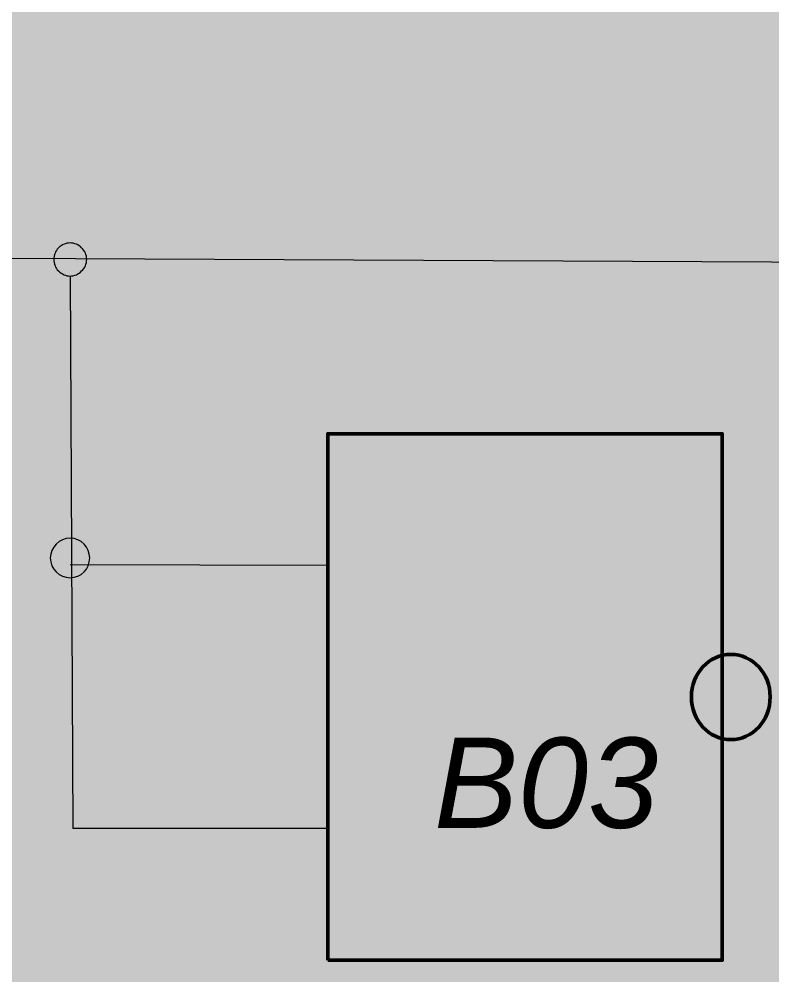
# Model space of a CAD drawing. Header units: millimetres. Extents: x 0 to 209, y 3 to 297.
# Drawn here: x 45.82 to 74.65, y 223.83 to 260.42 of the extents above; entities that cross this region are included whole.
import ezdxf

# ---------------------------------------------------------------- set-up
doc = ezdxf.new("R2010")
doc.units = ezdxf.units.MM
doc.header["$MEASUREMENT"] = 0
doc.layers.get('0').update_dxf_attribs({"linetype": 'CONTINUOUS'})
doc.styles.add('Arial$201', font='ariali.ttf', dxfattribs={"oblique": 15, "height": 6.046377})

msp = doc.modelspace()

# ---------------------------------------------------------------- hatches: boundary and pattern name
at = {"true_color": 0xffffff}
for points in [[(-0.131, 297.01), (-0.131, 2.547), (208.442, 2.547), (208.442, 297.01)], [(-0.131, 297.01), (-0.131, 2.547), (208.442, 2.547), (208.442, 297.01)], [(57.643, 244.551), (57.643, 224.391), (72.75, 224.391), (72.75, 244.551)]]:
    msp.add_hatch(color=0, dxfattribs=at).paths.add_polyline_path(points)
at = {"true_color": 0x000007}
h = msp.add_hatch(color=0, dxfattribs=at)
edge = h.paths.add_edge_path()
edge.add_spline(control_points=[(48.407, 251.227), (48.407, 251.145), (48.391, 251.063), (48.358, 250.981), (48.358, 250.981), (48.325, 250.899), (48.276, 250.834), (48.211, 250.784), (48.211, 250.784), (48.161, 250.719), (48.096, 250.67), (48.014, 250.637), (48.014, 250.637), (47.932, 250.604), (47.85, 250.587), (47.768, 250.587), (47.768, 250.587), (47.686, 250.587), (47.604, 250.604), (47.538, 250.637), (47.538, 250.637), (47.456, 250.67), (47.39, 250.719), (47.325, 250.784), (47.325, 250.784), (47.259, 250.834), (47.226, 250.899), (47.193, 250.981), (47.193, 250.981), (47.161, 251.063), (47.144, 251.145), (47.144, 251.227), (47.144, 251.227), (47.144, 251.309), (47.161, 251.391), (47.193, 251.457), (47.193, 251.457), (47.226, 251.539), (47.259, 251.605), (47.325, 251.67), (47.325, 251.67), (47.39, 251.736), (47.456, 251.769), (47.538, 251.801), (47.538, 251.801), (47.604, 251.834), (47.686, 251.851), (47.768, 251.851), (47.768, 251.851), (47.85, 251.851), (47.932, 251.834), (48.014, 251.801), (48.014, 251.801), (48.096, 251.769), (48.161, 251.736), (48.211, 251.67), (48.211, 251.67), (48.276, 251.605), (48.325, 251.539), (48.358, 251.457), (48.358, 251.457), (48.391, 251.391), (48.407, 251.309), (48.407, 251.227)], knot_values=[0, 0, 0, 0, 0.015625, 0.015625, 0.015625, 0.015625, 0.03125, 0.03125, 0.03125, 0.03125, 0.046875, 0.046875, 0.046875, 0.046875, 0.0625, 0.0625, 0.0625, 0.0625, 0.078125, 0.078125, 0.078125, 0.078125, 0.09375, 0.09375, 0.09375, 0.09375, 0.109375, 0.109375, 0.109375, 0.109375, 0.125, 0.125, 0.125, 0.125, 0.140625, 0.140625, 0.140625, 0.140625, 0.15625, 0.15625, 0.15625, 0.15625, 0.171875, 0.171875, 0.171875, 0.171875, 0.1875, 0.1875, 0.1875, 0.1875, 0.203125, 0.203125, 0.203125, 0.203125, 0.21875, 0.21875, 0.21875, 0.21875, 0.234375, 0.234375, 0.234375, 0.234375, 1, 1, 1, 1], degree=3, periodic=0)
h = msp.add_hatch(color=0, dxfattribs=at)
edge = h.paths.add_edge_path()
edge.add_spline(control_points=[(65.762, 239.367), (65.598, 239.236), (65.467, 239.138), (65.352, 239.088), (65.352, 239.088), (65.238, 239.039), (65.106, 239.023), (64.959, 239.023), (64.959, 239.023), (64.696, 239.023), (64.483, 239.088), (64.335, 239.253), (64.335, 239.253), (64.171, 239.4), (64.089, 239.597), (64.089, 239.827), (64.089, 239.827), (64.089, 239.991), (64.122, 240.122), (64.171, 240.237), (64.171, 240.237), (64.237, 240.352), (64.319, 240.45), (64.45, 240.548), (64.45, 240.548), (64.532, 240.63), (64.663, 240.696), (64.844, 240.778), (64.844, 240.778), (64.778, 240.926), (64.729, 241.024), (64.729, 241.09), (64.729, 241.09), (64.696, 241.155), (64.696, 241.237), (64.696, 241.319), (64.696, 241.319), (64.696, 241.434), (64.729, 241.533), (64.778, 241.647), (64.778, 241.647), (64.844, 241.762), (64.942, 241.861), (65.041, 241.926), (65.041, 241.926), (65.156, 241.992), (65.287, 242.025), (65.418, 242.025), (65.418, 242.025), (65.598, 242.025), (65.746, 241.959), (65.861, 241.861), (65.861, 241.861), (65.976, 241.746), (66.041, 241.615), (66.041, 241.467), (66.041, 241.467), (66.041, 241.336), (65.992, 241.205), (65.894, 241.073), (65.894, 241.073), (65.795, 240.942), (65.598, 240.811), (65.32, 240.663), (65.32, 240.663), (65.484, 240.352), (65.648, 240.106), (65.812, 239.909), (65.812, 239.909), (65.91, 240.023), (65.992, 240.155), (66.091, 240.319)], knot_values=[0, 0, 0, 0, 0.013889, 0.013889, 0.013889, 0.013889, 0.027778, 0.027778, 0.027778, 0.027778, 0.041667, 0.041667, 0.041667, 0.041667, 0.055556, 0.055556, 0.055556, 0.055556, 0.069444, 0.069444, 0.069444, 0.069444, 0.083333, 0.083333, 0.083333, 0.083333, 0.097222, 0.097222, 0.097222, 0.097222, 0.111111, 0.111111, 0.111111, 0.111111, 0.125, 0.125, 0.125, 0.125, 0.138889, 0.138889, 0.138889, 0.138889, 0.152778, 0.152778, 0.152778, 0.152778, 0.166667, 0.166667, 0.166667, 0.166667, 0.180556, 0.180556, 0.180556, 0.180556, 0.194444, 0.194444, 0.194444, 0.194444, 0.208333, 0.208333, 0.208333, 0.208333, 0.222222, 0.222222, 0.222222, 0.222222, 0.236111, 0.236111, 0.236111, 0.236111, 1, 1, 1, 1], degree=3, periodic=0)
edge.add_line((66.091, 240.319), (66.402, 240.155))
edge.add_spline(control_points=[(66.402, 240.155), (66.304, 239.974), (66.189, 239.794), (66.041, 239.63), (66.041, 239.63), (66.123, 239.515), (66.238, 239.384), (66.369, 239.236)], knot_values=[0, 0, 0, 0, 0.125, 0.125, 0.125, 0.125, 1, 1, 1, 1], degree=3, periodic=0)
edge.add_line((66.369, 239.236), (66.107, 239.006))
edge.add_spline(control_points=[(66.107, 239.006), (65.959, 239.121), (65.861, 239.253), (65.762, 239.367)], knot_values=[0, 0, 0, 0, 1, 1, 1, 1], degree=3, periodic=0)
edge = h.paths.add_edge_path()
edge.add_spline(control_points=[(65.188, 240.942), (65.385, 241.041), (65.516, 241.139), (65.598, 241.237), (65.598, 241.237), (65.664, 241.303), (65.68, 241.385), (65.68, 241.451), (65.68, 241.451), (65.68, 241.533), (65.664, 241.598), (65.598, 241.647), (65.598, 241.647), (65.549, 241.697), (65.484, 241.729), (65.418, 241.729), (65.418, 241.729), (65.32, 241.729), (65.238, 241.697), (65.172, 241.615), (65.172, 241.615), (65.106, 241.549), (65.057, 241.451), (65.057, 241.352), (65.057, 241.352), (65.057, 241.237), (65.106, 241.09), (65.188, 240.942)], knot_values=[0, 0, 0, 0, 0.035714, 0.035714, 0.035714, 0.035714, 0.071429, 0.071429, 0.071429, 0.071429, 0.107143, 0.107143, 0.107143, 0.107143, 0.142857, 0.142857, 0.142857, 0.142857, 0.178571, 0.178571, 0.178571, 0.178571, 0.214286, 0.214286, 0.214286, 0.214286, 1, 1, 1, 1], degree=3, periodic=0)
edge = h.paths.add_edge_path()
edge.add_spline(control_points=[(65.566, 239.63), (65.32, 239.958), (65.123, 240.253), (64.992, 240.499), (64.992, 240.499), (64.811, 240.417), (64.68, 240.335), (64.614, 240.253), (64.614, 240.253), (64.499, 240.155), (64.45, 240.023), (64.45, 239.876), (64.45, 239.876), (64.45, 239.728), (64.499, 239.597), (64.598, 239.499), (64.598, 239.499), (64.696, 239.384), (64.827, 239.335), (64.975, 239.335), (64.975, 239.335), (65.172, 239.335), (65.369, 239.433), (65.566, 239.63)], knot_values=[0, 0, 0, 0, 0.041667, 0.041667, 0.041667, 0.041667, 0.083333, 0.083333, 0.083333, 0.083333, 0.125, 0.125, 0.125, 0.125, 0.166667, 0.166667, 0.166667, 0.166667, 0.208333, 0.208333, 0.208333, 0.208333, 1, 1, 1, 1], degree=3, periodic=0)
h = msp.add_hatch(color=0, dxfattribs=at)
edge = h.paths.add_edge_path()
edge.add_spline(control_points=[(47.013, 239.794), (47.013, 240.204), (47.358, 240.548), (47.768, 240.548), (47.768, 240.548), (48.194, 240.548), (48.522, 240.204), (48.522, 239.794), (48.522, 239.794), (48.522, 239.367), (48.194, 239.039), (47.768, 239.039), (47.768, 239.039), (47.358, 239.039), (47.013, 239.367), (47.013, 239.794)], knot_values=[0, 0, 0, 0, 0.0625, 0.0625, 0.0625, 0.0625, 0.125, 0.125, 0.125, 0.125, 0.1875, 0.1875, 0.1875, 0.1875, 1, 1, 1, 1], degree=3, periodic=0)
at = {"true_color": 0xffffff}
h = msp.add_hatch(color=0, dxfattribs=at)
edge = h.paths.add_edge_path()
edge.add_spline(control_points=[(71.569, 234.479), (71.569, 233.56), (72.242, 232.839), (73.079, 232.839), (73.079, 232.839), (73.915, 232.839), (74.588, 233.56), (74.588, 234.479), (74.588, 234.479), (74.588, 235.381), (73.915, 236.103), (73.079, 236.103), (73.079, 236.103), (72.242, 236.103), (71.569, 235.381), (71.569, 234.479)], knot_values=[0, 0, 0, 0, 0.0625, 0.0625, 0.0625, 0.0625, 0.125, 0.125, 0.125, 0.125, 0.1875, 0.1875, 0.1875, 0.1875, 1, 1, 1, 1], degree=3, periodic=0)

# ---------------------------------------------------------------- linework, layer by layer
at = {"color": 0, "linetype": 'Continuous', "lineweight": 20, "true_color": 0x000007}
for points in [[(37.286, 251.309), (82.642, 251.096), (82.642, 251.096)], [(47.768, 250.587), (47.882, 229.443), (47.882, 229.443)], [(47.768, 239.548), (57.708, 239.515), (57.708, 239.515)], [(57.708, 229.443), (47.882, 229.443), (47.882, 229.443)]]:
    msp.add_lwpolyline(points, dxfattribs=at)
at = {"color": 0, "linetype": 'Continuous', "lineweight": 50, "true_color": 0x000007}
msp.add_lwpolyline([(57.643, 224.391), (72.75, 224.391), (72.75, 244.551), (57.643, 244.551)], close=True, dxfattribs=at)
at = {"color": 0, "linetype": 'Continuous', "lineweight": 20, "true_color": 0x000007}
for points, knots in [([(48.407, 251.227), (48.407, 251.145), (48.391, 251.063), (48.358, 250.981), (48.358, 250.981), (48.325, 250.899), (48.276, 250.834), (48.211, 250.784), (48.211, 250.784), (48.161, 250.719), (48.096, 250.67), (48.014, 250.637), (48.014, 250.637), (47.932, 250.604), (47.85, 250.587), (47.768, 250.587), (47.768, 250.587), (47.686, 250.587), (47.604, 250.604), (47.538, 250.637), (47.538, 250.637), (47.456, 250.67), (47.39, 250.719), (47.325, 250.784), (47.325, 250.784), (47.259, 250.834), (47.226, 250.899), (47.193, 250.981), (47.193, 250.981), (47.161, 251.063), (47.144, 251.145), (47.144, 251.227), (47.144, 251.227), (47.144, 251.309), (47.161, 251.391), (47.193, 251.457), (47.193, 251.457), (47.226, 251.539), (47.259, 251.605), (47.325, 251.67), (47.325, 251.67), (47.39, 251.736), (47.456, 251.769), (47.538, 251.801), (47.538, 251.801), (47.604, 251.834), (47.686, 251.851), (47.768, 251.851), (47.768, 251.851), (47.85, 251.851), (47.932, 251.834), (48.014, 251.801), (48.014, 251.801), (48.096, 251.769), (48.161, 251.736), (48.211, 251.67), (48.211, 251.67), (48.276, 251.605), (48.325, 251.539), (48.358, 251.457), (48.358, 251.457), (48.391, 251.391), (48.407, 251.309), (48.407, 251.227)], [0, 0, 0, 0, 0.015625, 0.015625, 0.015625, 0.015625, 0.03125, 0.03125, 0.03125, 0.03125, 0.046875, 0.046875, 0.046875, 0.046875, 0.0625, 0.0625, 0.0625, 0.0625, 0.078125, 0.078125, 0.078125, 0.078125, 0.09375, 0.09375, 0.09375, 0.09375, 0.109375, 0.109375, 0.109375, 0.109375, 0.125, 0.125, 0.125, 0.125, 0.140625, 0.140625, 0.140625, 0.140625, 0.15625, 0.15625, 0.15625, 0.15625, 0.171875, 0.171875, 0.171875, 0.171875, 0.1875, 0.1875, 0.1875, 0.1875, 0.203125, 0.203125, 0.203125, 0.203125, 0.21875, 0.21875, 0.21875, 0.21875, 0.234375, 0.234375, 0.234375, 0.234375, 1, 1, 1, 1]), ([(47.013, 239.794), (47.013, 240.204), (47.358, 240.548), (47.768, 240.548), (47.768, 240.548), (48.194, 240.548), (48.522, 240.204), (48.522, 239.794), (48.522, 239.794), (48.522, 239.367), (48.194, 239.039), (47.768, 239.039), (47.768, 239.039), (47.358, 239.039), (47.013, 239.367), (47.013, 239.794)], [0, 0, 0, 0, 0.0625, 0.0625, 0.0625, 0.0625, 0.125, 0.125, 0.125, 0.125, 0.1875, 0.1875, 0.1875, 0.1875, 1, 1, 1, 1])]:
    msp.add_open_spline(points, degree=3, knots=knots, dxfattribs=at)
at = {"color": 0, "linetype": 'Continuous', "lineweight": 50, "true_color": 0x000007}
msp.add_open_spline([(71.569, 234.479), (71.569, 233.56), (72.242, 232.839), (73.079, 232.839), (73.079, 232.839), (73.915, 232.839), (74.588, 233.56), (74.588, 234.479), (74.588, 234.479), (74.588, 235.381), (73.915, 236.103), (73.079, 236.103), (73.079, 236.103), (72.242, 236.103), (71.569, 235.381), (71.569, 234.479)], degree=3, knots=[0, 0, 0, 0, 0.0625, 0.0625, 0.0625, 0.0625, 0.125, 0.125, 0.125, 0.125, 0.1875, 0.1875, 0.1875, 0.1875, 1, 1, 1, 1], dxfattribs=at)

# ---------------------------------------------------------------- texts
at = {"color": 0, "true_color": 0x000007, "style": 'Arial$201'}
msp.add_text('B03', height=3.4551, dxfattribs=at).set_placement((61.711, 229.46))

doc.saveas('drawing.dxf')
